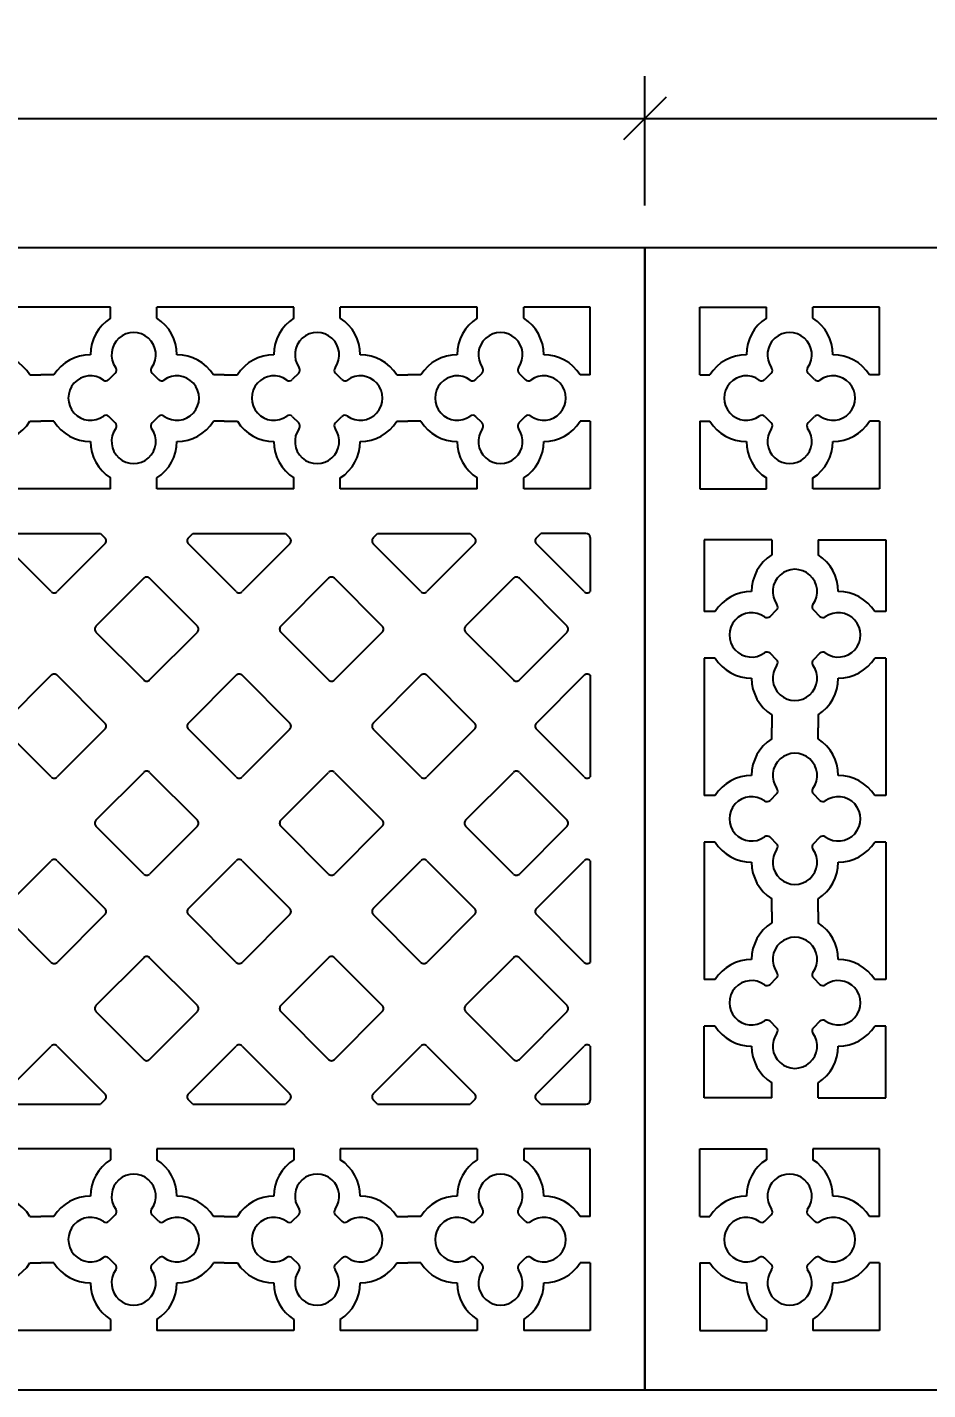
# Model space of a CAD drawing. Header units: millimetres. Extents: x 0 to 23312, y -3206 to 11448.
# Drawn here: x 11641 to 11854, y 5857.6 to 6179.8 of the extents above; entities that cross this region are included whole.
import ezdxf

# ---------------------------------------------------------------- set-up
doc = ezdxf.new("R2010")
doc.units = ezdxf.units.MM
doc.header["$LTSCALE"] = 10
doc.header["$PDMODE"] = 35
doc.layers.add('40 - Detail Outline', color=142, linetype='Continuous')
doc.layers.add('41 - Detail', color=7, linetype='Continuous')
doc.styles.add('1-5', font='romans.shx', dxfattribs={"width": 0.8, "height": 10})
doc.dimstyles.new('1-5', dxfattribs={"dimtxt": 10, "dimasz": 10, "dimexe": 10, "dimexo": 10, "dimgap": 10, "dimtad": 1, "dimdec": 0, "dimzin": 0, "dimdsep": 46, "dimtxsty": '1-5', "dimblk": 'OBLIQUE', "dimcen": 10, "dimdle": 10, "dimclrd": 251, "dimclre": 251, "dimclrt": 251, "dimadec": 0, "dimazin": 0, "dimtfac": 1, "dimtdec": 0, "dimtix": 1, "dimtmove": 1, "dimatfit": 3, "dimfxl": 1, "dimtolj": 1, "dimtzin": 0, "dimlwd": 25, "dimarcsym": 0})

# ---------------------------------------------------------------- blocks, each defined once
blk = doc.blocks.new('270x270_Harston')
at = {"layer": '40 - Detail Outline', "color": 7}
for p, q in [((0, 270), (0, 0)), ((270, 270), (0, 270)), ((0, 0), (270, 0))]:
    blk.add_line(p, q, dxfattribs=at)
at = {"layer": '40 - Detail Outline', "color": 251}
for p, q in [((13, 256), (28.75, 256)), ((13, 240), (13, 256)), ((28.75, 253.4), (28.75, 256)), ((55.5, 256), (39.75, 256)), ((39.75, 253.4), (39.75, 256)), ((55.5, 240), (55.5, 256)), ((13, 240), (15.35, 240)), ((29.89, 240.39), (28.36, 238.86)), ((40.14, 238.86), (38.61, 240.39)), ((55.5, 240), (53.15, 240)), ((13, 229), (15.35, 229)), ((13, 229), (13, 213)), ((28.36, 230.14), (29.89, 228.61)), ((38.61, 228.61), (40.14, 230.14)), ((55.5, 229), (53.15, 229)), ((55.5, 229), (55.5, 213)), ((13, 213), (28.75, 213)), ((28.75, 213), (28.75, 215.6)), ((39.75, 213), (39.75, 215.6)), ((55.5, 213), (39.75, 213)), ((14, 201), (14, 184)), ((30, 201), (14, 201)), ((30, 201), (30, 197.4)), ((41, 201), (41, 197.4)), ((41, 201), (57, 201)), ((57, 201), (57, 184)), ((16.6, 184), (14, 184)), ((29.61, 182.86), (31.14, 184.39)), ((39.86, 184.39), (41.39, 182.86)), ((57, 184), (54.4, 184)), ((31.14, 172.61), (29.61, 174.14)), ((41.39, 174.14), (39.86, 172.61)), ((16.6, 173), (14, 173)), ((14, 173), (14, 140.5)), ((57, 173), (54.4, 173)), ((57, 173), (57, 140.5)), ((30, 159.6), (30, 156.5)), ((41, 159.6), (41, 156.5)), ((30, 153.9), (30, 156.5)), ((41, 153.9), (41, 156.5)), ((16.6, 140.5), (14, 140.5)), ((31.14, 140.89), (29.61, 139.36)), ((41.39, 139.36), (39.86, 140.89)), ((57, 140.5), (54.4, 140.5)), ((16.6, 129.5), (14, 129.5)), ((14, 129.5), (14, 97)), ((29.61, 130.64), (31.14, 129.11)), ((39.86, 129.11), (41.39, 130.64)), ((57, 129.5), (54.4, 129.5)), ((57, 129.5), (57, 97)), ((30, 113), (30, 116.1)), ((41, 113), (41, 116.1)), ((30, 113), (30, 110.4)), ((41, 113), (41, 110.4)), ((16.6, 97), (14, 97)), ((29.61, 95.86), (31.14, 97.39)), ((39.86, 97.39), (41.39, 95.86)), ((57, 97), (54.4, 97)), ((31.14, 85.61), (29.61, 87.14)), ((41.39, 87.14), (39.86, 85.61)), ((14, 69), (14, 86)), ((16.6, 86), (14, 86)), ((57, 86), (54.4, 86)), ((57, 69), (57, 86)), ((30, 69), (30, 72.6)), ((41, 69), (41, 72.6)), ((30, 69), (14, 69)), ((41, 69), (57, 69)), ((13, 57), (28.75, 57)), ((13, 41), (13, 57)), ((28.75, 57), (28.75, 54.4)), ((55.5, 57), (39.75, 57)), ((39.75, 57), (39.75, 54.4)), ((55.5, 41), (55.5, 57)), ((13, 41), (15.35, 41)), ((28.36, 39.86), (29.89, 41.39)), ((38.61, 41.39), (40.14, 39.86)), ((55.5, 41), (53.15, 41)), ((13, 30), (13, 14)), ((13, 30), (15.35, 30)), ((29.89, 29.61), (28.36, 31.14)), ((40.14, 31.14), (38.61, 29.61)), ((55.5, 30), (53.15, 30)), ((55.5, 30), (55.5, 14)), ((28.75, 16.6), (28.75, 14)), ((39.75, 16.6), (39.75, 14)), ((13, 14), (28.75, 14)), ((55.5, 14), (39.75, 14))]:
    blk.add_line(p, q, dxfattribs=at)
for centre, radius, start, end in [((34.25, 244.75), 10.25, 122.4515, 180), ((34.25, 244.75), 10.25, 0, 57.5485), ((34.25, 244.75), 5.25, 324.2069, 215.7931), ((24, 234.5), 10.25, 90, 147.5485), ((29.18, 241.09), 1, 315, 35.7931), ((39.32, 241.09), 1, 144.2069, 225), ((44.5, 234.5), 10.25, 32.4515, 90), ((24, 234.5), 5.25, 54.2069, 305.7931), ((27.66, 239.57), 1, 234.2069, 315), ((40.84, 239.57), 1, 225, 305.7931), ((44.5, 234.5), 5.25, 234.2069, 125.7931), ((24, 234.5), 10.25, 212.4515, 270), ((27.66, 229.43), 1, 45, 125.7931), ((40.84, 229.43), 1, 54.2069, 135), ((44.5, 234.5), 10.25, 270, 327.5485), ((34.25, 224.25), 5.25, 144.2069, 35.7931), ((29.18, 227.91), 1, 324.2069, 45), ((39.32, 227.91), 1, 135, 215.7931), ((34.25, 224.25), 10.25, 180, 237.5485), ((34.25, 224.25), 10.25, 302.4515, 0), ((35.5, 188.75), 10.25, 122.4515, 180), ((35.5, 188.75), 10.25, 0, 57.5485), ((35.5, 188.75), 5.25, 324.2069, 215.7931), ((25.25, 178.5), 10.25, 90, 147.5485), ((45.75, 178.5), 10.25, 32.4515, 90), ((25.25, 178.5), 5.25, 54.2069, 305.7931), ((30.43, 185.09), 1, 315, 35.7931), ((40.57, 185.09), 1, 144.2069, 225), ((45.75, 178.5), 5.25, 234.2069, 125.7931), ((28.91, 183.57), 1, 234.2069, 315), ((42.09, 183.57), 1, 225, 305.7931), ((28.91, 173.43), 1, 45, 125.7931), ((42.09, 173.43), 1, 54.2069, 135), ((25.25, 178.5), 10.25, 212.4515, 270), ((35.5, 168.25), 5.25, 144.2069, 35.7931), ((30.43, 171.91), 1, 324.2069, 45), ((40.57, 171.91), 1, 135, 215.7931), ((45.75, 178.5), 10.25, 270, 327.5485), ((35.5, 168.25), 10.25, 180, 237.5485), ((35.5, 168.25), 10.25, 302.4515, 0), ((35.5, 145.25), 10.25, 122.4515, 180), ((35.5, 145.25), 10.25, 0, 57.5485), ((35.5, 145.25), 5.25, 324.2069, 215.7931), ((25.25, 135), 10.25, 90, 147.5485), ((45.75, 135), 10.25, 32.4515, 90), ((30.43, 141.59), 1, 315, 35.7931), ((40.57, 141.59), 1, 144.2069, 225), ((25.25, 135), 5.25, 54.2069, 305.7931), ((28.91, 140.07), 1, 234.2069, 315), ((42.09, 140.07), 1, 225, 305.7931), ((45.75, 135), 5.25, 234.2069, 125.7931), ((25.25, 135), 10.25, 212.4515, 270), ((28.91, 129.93), 1, 45, 125.7931), ((30.43, 128.41), 1, 324.2069, 45), ((40.57, 128.41), 1, 135, 215.7931), ((42.09, 129.93), 1, 54.2069, 135), ((45.75, 135), 10.25, 270, 327.5485), ((35.5, 124.75), 5.25, 144.2069, 35.7931), ((35.5, 124.75), 10.25, 180, 237.5485), ((35.5, 124.75), 10.25, 302.4515, 0), ((35.5, 101.75), 10.25, 122.4515, 180), ((35.5, 101.75), 10.25, 0, 57.5485), ((35.5, 101.75), 5.25, 324.2069, 215.7931), ((25.25, 91.5), 10.25, 90, 147.5485), ((45.75, 91.5), 10.25, 32.4515, 90), ((25.25, 91.5), 5.25, 54.2069, 305.7931), ((30.43, 98.09), 1, 315, 35.7931), ((40.57, 98.09), 1, 144.2069, 225), ((45.75, 91.5), 5.25, 234.2069, 125.7931), ((28.91, 96.57), 1, 234.2069, 315), ((42.09, 96.57), 1, 225, 305.7931), ((28.91, 86.43), 1, 45, 125.7931), ((42.09, 86.43), 1, 54.2069, 135), ((25.25, 91.5), 10.25, 212.4515, 270), ((35.5, 81.25), 5.25, 144.2069, 35.7931), ((30.43, 84.91), 1, 324.2069, 45), ((40.57, 84.91), 1, 135, 215.7931), ((45.75, 91.5), 10.25, 270, 327.5485), ((35.5, 81.25), 10.25, 180, 237.5485), ((35.5, 81.25), 10.25, 302.4515, 0), ((34.25, 45.75), 10.25, 122.4515, 180), ((34.25, 45.75), 10.25, 0, 57.5485), ((34.25, 45.75), 5.25, 324.2069, 215.7931), ((24, 35.5), 10.25, 90, 147.5485), ((44.5, 35.5), 10.25, 32.4515, 90), ((29.18, 42.09), 1, 315, 35.7931), ((39.32, 42.09), 1, 144.2069, 225), ((24, 35.5), 5.25, 54.2069, 305.7931), ((27.66, 40.57), 1, 234.2069, 315), ((40.84, 40.57), 1, 225, 305.7931), ((44.5, 35.5), 5.25, 234.2069, 125.7931), ((24, 35.5), 10.25, 212.4515, 270), ((27.66, 30.43), 1, 45, 125.7931), ((29.18, 28.91), 1, 324.2069, 45), ((39.32, 28.91), 1, 135, 215.7931), ((40.84, 30.43), 1, 54.2069, 135), ((44.5, 35.5), 10.25, 270, 327.5485), ((34.25, 25.25), 5.25, 144.2069, 35.7931), ((34.25, 25.25), 10.25, 180, 237.5485), ((34.25, 25.25), 10.25, 302.4515, 0)]:
    blk.add_arc(centre, radius, start, end, dxfattribs=at)
blk = doc.blocks.new('418x270_Harston')
at = {"layer": '40 - Detail Outline', "color": 7}
for p, q in [((418, 270), (0, 270)), ((418, 0), (418, 270)), ((0, 0), (418, 0))]:
    blk.add_line(p, q, dxfattribs=at)
at = {"layer": '40 - Detail Outline', "color": 251}
for p, q in [((291.25, 256), (258.75, 256)), ((291.25, 253.4), (291.25, 256)), ((302.25, 253.4), (302.25, 256)), ((334.75, 256), (302.25, 256)), ((334.75, 253.4), (334.75, 256)), ((378.25, 256), (345.75, 256)), ((345.75, 253.4), (345.75, 256)), ((378.25, 253.4), (378.25, 256)), ((389.25, 253.4), (389.25, 256)), ((405, 256), (389.25, 256)), ((405, 240), (405, 256)), ((272.15, 240), (274.75, 240)), ((277.85, 240), (274.75, 240)), ((290.86, 238.86), (292.39, 240.39)), ((301.11, 240.39), (302.64, 238.86)), ((318.25, 240), (315.65, 240)), ((318.25, 240), (321.35, 240)), ((335.89, 240.39), (334.36, 238.86)), ((346.14, 238.86), (344.61, 240.39)), ((359.15, 240), (361.75, 240)), ((364.85, 240), (361.75, 240)), ((377.86, 238.86), (379.39, 240.39)), ((388.11, 240.39), (389.64, 238.86)), ((405, 240), (402.65, 240)), ((272.15, 229), (274.75, 229)), ((277.85, 229), (274.75, 229)), ((292.39, 228.61), (290.86, 230.14)), ((302.64, 230.14), (301.11, 228.61)), ((318.25, 229), (315.65, 229)), ((318.25, 229), (321.35, 229)), ((334.36, 230.14), (335.89, 228.61)), ((344.61, 228.61), (346.14, 230.14)), ((359.15, 229), (361.75, 229)), ((364.85, 229), (361.75, 229)), ((379.39, 228.61), (377.86, 230.14)), ((389.64, 230.14), (388.11, 228.61)), ((405, 229), (402.65, 229)), ((405, 229), (405, 213)), ((291.25, 213), (258.75, 213)), ((291.25, 213), (291.25, 215.6)), ((302.25, 213), (302.25, 215.6)), ((334.75, 213), (302.25, 213)), ((334.75, 213), (334.75, 215.6)), ((345.75, 213), (345.75, 215.6)), ((378.25, 213), (345.75, 213)), ((378.25, 213), (378.25, 215.6)), ((389.25, 213), (389.25, 215.6)), ((405, 213), (389.25, 213)), ((266.92, 202.5), (288.9, 202.5)), ((310.76, 202.5), (332.74, 202.5)), ((354.6, 202.5), (376.58, 202.5)), ((404, 202.5), (393.3, 202.5)), ((405, 201.5), (405, 188.74)), ((405, 168.94), (405, 144.9)), ((405, 125.1), (405, 101.06)), ((405, 81.26), (405, 68.5)), ((266.92, 67.5), (288.9, 67.5)), ((310.76, 67.5), (332.74, 67.5)), ((354.6, 67.5), (376.58, 67.5)), ((393.3, 67.5), (404, 67.5)), ((291.25, 57), (258.75, 57)), ((291.25, 57), (291.25, 54.4)), ((302.25, 57), (302.25, 54.4)), ((334.75, 57), (302.25, 57)), ((334.75, 57), (334.75, 54.4)), ((378.25, 57), (345.75, 57)), ((345.75, 57), (345.75, 54.4)), ((378.25, 57), (378.25, 54.4)), ((405, 57), (389.25, 57)), ((389.25, 57), (389.25, 54.4)), ((405, 41), (405, 57)), ((272.15, 41), (274.75, 41)), ((277.85, 41), (274.75, 41)), ((292.39, 41.39), (290.86, 39.86)), ((302.64, 39.86), (301.11, 41.39)), ((318.25, 41), (315.65, 41)), ((318.25, 41), (321.35, 41)), ((334.36, 39.86), (335.89, 41.39)), ((344.61, 41.39), (346.14, 39.86)), ((359.15, 41), (361.75, 41)), ((364.85, 41), (361.75, 41)), ((379.39, 41.39), (377.86, 39.86)), ((389.64, 39.86), (388.11, 41.39)), ((405, 41), (402.65, 41)), ((272.15, 30), (274.75, 30)), ((277.85, 30), (274.75, 30)), ((290.86, 31.14), (292.39, 29.61)), ((301.11, 29.61), (302.64, 31.14)), ((318.25, 30), (315.65, 30)), ((318.25, 30), (321.35, 30)), ((335.89, 29.61), (334.36, 31.14)), ((346.14, 31.14), (344.61, 29.61)), ((359.15, 30), (361.75, 30)), ((364.85, 30), (361.75, 30)), ((377.86, 31.14), (379.39, 29.61)), ((388.11, 29.61), (389.64, 31.14)), ((405, 30), (402.65, 30)), ((405, 30), (405, 14)), ((291.25, 16.6), (291.25, 14)), ((302.25, 16.6), (302.25, 14)), ((334.75, 16.6), (334.75, 14)), ((345.75, 16.6), (345.75, 14)), ((378.25, 16.6), (378.25, 14)), ((389.25, 16.6), (389.25, 14)), ((291.25, 14), (258.75, 14)), ((334.75, 14), (302.25, 14)), ((378.25, 14), (345.75, 14)), ((405, 14), (389.25, 14))]:
    blk.add_line(p, q, dxfattribs=at)
for points in [[(288.9, 202.5), (289.93, 201.47, -0.414214), (289.93, 200.05), (278.62, 188.74, -0.414214), (277.2, 188.74), (265.89, 200.05, -0.414214), (265.89, 201.47), (266.92, 202.5)], [(332.74, 202.5), (333.77, 201.47, -0.414214), (333.77, 200.05), (322.46, 188.74, -0.414214), (321.04, 188.74), (309.73, 200.05, -0.414214), (309.73, 201.47), (310.76, 202.5)], [(376.58, 202.5), (377.61, 201.47, -0.414214), (377.61, 200.05), (366.3, 188.74, -0.414214), (364.88, 188.74), (353.57, 200.05, -0.414214), (353.57, 201.47), (354.6, 202.5)], [(405, 188.74, -0.414214), (403.59, 188.74), (392.27, 200.05, -0.414214), (392.27, 201.47), (393.3, 202.5)], [(405, 144.9, -0.414214), (403.59, 144.9), (392.27, 156.21, -0.414214), (392.27, 157.63), (403.59, 168.94, -0.414214), (405, 168.94)], [(405, 101.06, -0.414214), (403.59, 101.06), (392.27, 112.37, -0.414214), (392.27, 113.79), (403.59, 125.1, -0.414214), (405, 125.1)], [(266.92, 67.5), (265.89, 68.53, -0.414214), (265.89, 69.95), (277.2, 81.26, -0.414214), (278.62, 81.26), (289.93, 69.95, -0.414214), (289.93, 68.53), (288.9, 67.5)], [(310.76, 67.5), (309.73, 68.53, -0.414214), (309.73, 69.95), (321.04, 81.26, -0.414214), (322.46, 81.26), (333.77, 69.95, -0.414214), (333.77, 68.53), (332.74, 67.5)], [(354.6, 67.5), (353.57, 68.53, -0.414214), (353.57, 69.95), (364.88, 81.26, -0.414214), (366.3, 81.26), (377.61, 69.95, -0.414214), (377.61, 68.53), (376.58, 67.5)], [(393.3, 67.5), (392.27, 68.53, -0.414214), (392.27, 69.95), (403.59, 81.26, -0.414214), (405, 81.26)]]:
    blk.add_lwpolyline(points, format="xyb", dxfattribs=at)
for points in [[(299.12, 191.89), (287.81, 180.58, 0.414214), (287.81, 179.17), (299.12, 167.85, 0.414214), (300.54, 167.85), (311.85, 179.17, 0.414214), (311.85, 180.58), (300.54, 191.89, 0.414214)], [(342.96, 191.89), (331.65, 180.58, 0.414214), (331.65, 179.17), (342.96, 167.85, 0.414214), (344.38, 167.85), (355.69, 179.17, 0.414214), (355.69, 180.58), (344.38, 191.89, 0.414214)], [(386.8, 191.89), (375.49, 180.58, 0.414214), (375.49, 179.17), (386.8, 167.85, 0.414214), (388.22, 167.85), (399.53, 179.17, 0.414214), (399.53, 180.58), (388.22, 191.89, 0.414214)], [(277.2, 144.9), (265.89, 156.21, -0.414214), (265.89, 157.63), (277.2, 168.94, -0.414214), (278.62, 168.94), (289.93, 157.63, -0.414214), (289.93, 156.21), (278.62, 144.9, -0.414214)], [(321.04, 144.9), (309.73, 156.21, -0.414214), (309.73, 157.63), (321.04, 168.94, -0.414214), (322.46, 168.94), (333.77, 157.63, -0.414214), (333.77, 156.21), (322.46, 144.9, -0.414214)], [(364.88, 144.9), (353.57, 156.21, -0.414214), (353.57, 157.63), (364.88, 168.94, -0.414214), (366.3, 168.94), (377.61, 157.63, -0.414214), (377.61, 156.21), (366.3, 144.9, -0.414214)], [(299.12, 121.95), (287.81, 133.26, -0.414214), (287.81, 134.68), (299.12, 145.99, -0.414214), (300.54, 145.99), (311.85, 134.68, -0.414214), (311.85, 133.26), (300.54, 121.95, -0.414214)], [(342.96, 121.95), (331.65, 133.26, -0.414214), (331.65, 134.68), (342.96, 145.99, -0.414214), (344.38, 145.99), (355.69, 134.68, -0.414214), (355.69, 133.26), (344.38, 121.95, -0.414214)], [(386.8, 121.95), (375.49, 133.26, -0.414214), (375.49, 134.68), (386.8, 145.99, -0.414214), (388.22, 145.99), (399.53, 134.68, -0.414214), (399.53, 133.26), (388.22, 121.95, -0.414214)], [(277.2, 101.06), (265.89, 112.37, -0.414214), (265.89, 113.79), (277.2, 125.1, -0.414214), (278.62, 125.1), (289.93, 113.79, -0.414214), (289.93, 112.37), (278.62, 101.06, -0.414214)], [(321.04, 101.06), (309.73, 112.37, -0.414214), (309.73, 113.79), (321.04, 125.1, -0.414214), (322.46, 125.1), (333.77, 113.79, -0.414214), (333.77, 112.37), (322.46, 101.06, -0.414214)], [(364.88, 101.06), (353.57, 112.37, -0.414214), (353.57, 113.79), (364.88, 125.1, -0.414214), (366.3, 125.1), (377.61, 113.79, -0.414214), (377.61, 112.37), (366.3, 101.06, -0.414214)], [(300.54, 78.11), (311.85, 89.42, 0.414214), (311.85, 90.83), (300.54, 102.15, 0.414214), (299.12, 102.15), (287.81, 90.83, 0.414214), (287.81, 89.42), (299.12, 78.11, 0.414214)], [(344.38, 78.11), (355.69, 89.42, 0.414214), (355.69, 90.83), (344.38, 102.15, 0.414214), (342.96, 102.15), (331.65, 90.83, 0.414214), (331.65, 89.42), (342.96, 78.11, 0.414214)], [(388.22, 78.11), (399.53, 89.42, 0.414214), (399.53, 90.83), (388.22, 102.15, 0.414214), (386.8, 102.15), (375.49, 90.83, 0.414214), (375.49, 89.42), (386.8, 78.11, 0.414214)]]:
    blk.add_lwpolyline(points, format="xyb", close=True, dxfattribs=at)
for centre, radius, start, end in [((296.75, 244.75), 10.25, 122.4515, 180), ((296.75, 244.75), 10.25, 0, 57.5485), ((340.25, 244.75), 10.25, 122.4515, 180), ((340.25, 244.75), 10.25, 0, 57.5485), ((383.75, 244.75), 10.25, 122.4515, 180), ((383.75, 244.75), 10.25, 0, 57.5485), ((296.75, 244.75), 5.25, 324.2069, 215.7931), ((340.25, 244.75), 5.25, 324.2069, 215.7931), ((383.75, 244.75), 5.25, 324.2069, 215.7931), ((263.5, 234.5), 10.25, 32.4515, 90), ((286.5, 234.5), 10.25, 90, 147.5485), ((291.68, 241.09), 1, 315, 35.7931), ((301.82, 241.09), 1, 144.2069, 225), ((307, 234.5), 10.25, 32.4515, 90), ((330, 234.5), 10.25, 90, 147.5485), ((335.18, 241.09), 1, 315, 35.7931), ((345.32, 241.09), 1, 144.2069, 225), ((350.5, 234.5), 10.25, 32.4515, 90), ((373.5, 234.5), 10.25, 90, 147.5485), ((378.68, 241.09), 1, 315, 35.7931), ((388.82, 241.09), 1, 144.2069, 225), ((394, 234.5), 10.25, 32.4515, 90), ((286.5, 234.5), 5.25, 54.2069, 305.7931), ((290.16, 239.57), 1, 234.2069, 315), ((303.34, 239.57), 1, 225, 305.7931), ((307, 234.5), 5.25, 234.2069, 125.7931), ((330, 234.5), 5.25, 54.2069, 305.7931), ((333.66, 239.57), 1, 234.2069, 315), ((346.84, 239.57), 1, 225, 305.7931), ((350.5, 234.5), 5.25, 234.2069, 125.7931), ((373.5, 234.5), 5.25, 54.2069, 305.7931), ((377.16, 239.57), 1, 234.2069, 315), ((390.34, 239.57), 1, 225, 305.7931), ((394, 234.5), 5.25, 234.2069, 125.7931), ((263.5, 234.5), 10.25, 270, 327.5485), ((286.5, 234.5), 10.25, 212.4515, 270), ((290.16, 229.43), 1, 45, 125.7931), ((303.34, 229.43), 1, 54.2069, 135), ((307, 234.5), 10.25, 270, 327.5485), ((330, 234.5), 10.25, 212.4515, 270), ((333.66, 229.43), 1, 45, 125.7931), ((346.84, 229.43), 1, 54.2069, 135), ((350.5, 234.5), 10.25, 270, 327.5485), ((373.5, 234.5), 10.25, 212.4515, 270), ((377.16, 229.43), 1, 45, 125.7931), ((390.34, 229.43), 1, 54.2069, 135), ((394, 234.5), 10.25, 270, 327.5485), ((296.75, 224.25), 5.25, 144.2069, 35.7931), ((291.68, 227.91), 1, 324.2069, 45), ((301.82, 227.91), 1, 135, 215.7931), ((340.25, 224.25), 5.25, 144.2069, 35.7931), ((335.18, 227.91), 1, 324.2069, 45), ((345.32, 227.91), 1, 135, 215.7931), ((383.75, 224.25), 5.25, 144.2069, 35.7931), ((378.68, 227.91), 1, 324.2069, 45), ((388.82, 227.91), 1, 135, 215.7931), ((296.75, 224.25), 10.25, 180, 237.5485), ((296.75, 224.25), 10.25, 302.4515, 0), ((340.25, 224.25), 10.25, 180, 237.5485), ((340.25, 224.25), 10.25, 302.4515, 0), ((383.75, 224.25), 10.25, 180, 237.5485), ((383.75, 224.25), 10.25, 302.4515, 0), ((404, 201.5), 1, 0, 90), ((404, 68.5), 1, 270, 0), ((296.75, 45.75), 10.25, 122.4515, 180), ((296.75, 45.75), 10.25, 0, 57.5485), ((340.25, 45.75), 10.25, 122.4515, 180), ((340.25, 45.75), 10.25, 0, 57.5485), ((383.75, 45.75), 10.25, 122.4515, 180), ((383.75, 45.75), 10.25, 0, 57.5485), ((296.75, 45.75), 5.25, 324.2069, 215.7931), ((340.25, 45.75), 5.25, 324.2069, 215.7931), ((383.75, 45.75), 5.25, 324.2069, 215.7931), ((263.5, 35.5), 10.25, 32.4515, 90), ((286.5, 35.5), 10.25, 90, 147.5485), ((307, 35.5), 10.25, 32.4515, 90), ((330, 35.5), 10.25, 90, 147.5485), ((350.5, 35.5), 10.25, 32.4515, 90), ((373.5, 35.5), 10.25, 90, 147.5485), ((394, 35.5), 10.25, 32.4515, 90), ((291.68, 42.09), 1, 315, 35.7931), ((301.82, 42.09), 1, 144.2069, 225), ((335.18, 42.09), 1, 315, 35.7931), ((345.32, 42.09), 1, 144.2069, 225), ((378.68, 42.09), 1, 315, 35.7931), ((388.82, 42.09), 1, 144.2069, 225), ((286.5, 35.5), 5.25, 54.2069, 305.7931), ((290.16, 40.57), 1, 234.2069, 315), ((303.34, 40.57), 1, 225, 305.7931), ((307, 35.5), 5.25, 234.2069, 125.7931), ((330, 35.5), 5.25, 54.2069, 305.7931), ((333.66, 40.57), 1, 234.2069, 315), ((346.84, 40.57), 1, 225, 305.7931), ((350.5, 35.5), 5.25, 234.2069, 125.7931), ((373.5, 35.5), 5.25, 54.2069, 305.7931), ((377.16, 40.57), 1, 234.2069, 315), ((390.34, 40.57), 1, 225, 305.7931), ((394, 35.5), 5.25, 234.2069, 125.7931), ((263.5, 35.5), 10.25, 270, 327.5485), ((286.5, 35.5), 10.25, 212.4515, 270), ((290.16, 30.43), 1, 45, 125.7931), ((291.68, 28.91), 1, 324.2069, 45), ((301.82, 28.91), 1, 135, 215.7931), ((303.34, 30.43), 1, 54.2069, 135), ((307, 35.5), 10.25, 270, 327.5485), ((330, 35.5), 10.25, 212.4515, 270), ((333.66, 30.43), 1, 45, 125.7931), ((335.18, 28.91), 1, 324.2069, 45), ((345.32, 28.91), 1, 135, 215.7931), ((346.84, 30.43), 1, 54.2069, 135), ((350.5, 35.5), 10.25, 270, 327.5485), ((373.5, 35.5), 10.25, 212.4515, 270), ((377.16, 30.43), 1, 45, 125.7931), ((378.68, 28.91), 1, 324.2069, 45), ((388.82, 28.91), 1, 135, 215.7931), ((390.34, 30.43), 1, 54.2069, 135), ((394, 35.5), 10.25, 270, 327.5485), ((296.75, 25.25), 5.25, 144.2069, 35.7931), ((340.25, 25.25), 5.25, 144.2069, 35.7931), ((383.75, 25.25), 5.25, 144.2069, 35.7931), ((296.75, 25.25), 10.25, 180, 237.5485), ((296.75, 25.25), 10.25, 302.4515, 0), ((340.25, 25.25), 10.25, 180, 237.5485), ((340.25, 25.25), 10.25, 302.4515, 0), ((383.75, 25.25), 10.25, 180, 237.5485), ((383.75, 25.25), 10.25, 302.4515, 0)]:
    blk.add_arc(centre, radius, start, end, dxfattribs=at)
blk = doc.blocks.new('_Oblique')
at = {"color": 0, "linetype": 'ByBlock', "lineweight": -2}
blk.add_line((-0.5, -0.5), (0.5, 0.5), dxfattribs=at)
blk = doc.blocks.new('*D302')
at = {"color": 251, "lineweight": -2, "ltscale": 10, "transparency": 16777216}
for p, q in [((11370.1, 6137.65), (11370.1, 6168.27)), ((11787.1, 6137.65), (11787.1, 6168.27))]:
    blk.add_line(p, q, dxfattribs=at)
at = {"color": 251, "lineweight": 25, "ltscale": 10, "transparency": 16777216}
blk.add_line((11360.1, 6158.27), (11797.1, 6158.27), dxfattribs=at)
at = {"layer": 'Defpoints', "color": 0, "ltscale": 10, "transparency": 16777216}
for p in [(11787.1, 6158.27), (11370.1, 6127.65), (11787.1, 6127.65)]:
    blk.add_point(p, dxfattribs=at)
at = {"color": 251, "lineweight": 25, "ltscale": 10, "transparency": 16777216, "xscale": 10, "yscale": 10, "zscale": 10, "rotation": 180}
blk.add_blockref('_Oblique', (11370.1, 6158.27), dxfattribs=at)
at = {"color": 251, "lineweight": 25, "ltscale": 10, "transparency": 16777216, "xscale": 10, "yscale": 10, "zscale": 10}
blk.add_blockref('_Oblique', (11787.1, 6158.27), dxfattribs=at)
at = {"color": 251, "ltscale": 10, "transparency": 16777216, "insert": (11578.6, 6173.27), "char_height": 10, "attachment_point": 5, "style": '1-5'}
blk.add_mtext('\\A1;417', dxfattribs=at)
blk = doc.blocks.new('*D303')
at = {"color": 251, "lineweight": -2, "ltscale": 10, "transparency": 16777216}
for p, q in [((11787.1, 6137.65), (11787.1, 6168.27)), ((12057.1, 6137.65), (12057.1, 6168.27))]:
    blk.add_line(p, q, dxfattribs=at)
at = {"color": 251, "lineweight": 25, "ltscale": 10, "transparency": 16777216}
blk.add_line((11777.1, 6158.27), (12067.1, 6158.27), dxfattribs=at)
at = {"layer": 'Defpoints', "color": 0, "ltscale": 10, "transparency": 16777216}
for p in [(12057.1, 6158.27), (11787.1, 6127.65), (12057.1, 6127.65)]:
    blk.add_point(p, dxfattribs=at)
at = {"color": 251, "lineweight": 25, "ltscale": 10, "transparency": 16777216, "xscale": 10, "yscale": 10, "zscale": 10, "rotation": 180}
blk.add_blockref('_Oblique', (11787.1, 6158.27), dxfattribs=at)
at = {"color": 251, "lineweight": 25, "ltscale": 10, "transparency": 16777216, "xscale": 10, "yscale": 10, "zscale": 10}
blk.add_blockref('_Oblique', (12057.1, 6158.27), dxfattribs=at)
at = {"color": 251, "ltscale": 10, "transparency": 16777216, "insert": (11922.1, 6173.27), "char_height": 10, "attachment_point": 5, "style": '1-5'}
blk.add_mtext('\\A1;270', dxfattribs=at)

msp = doc.modelspace()

# ---------------------------------------------------------------- block references
at = {"layer": '41 - Detail', "color": 251, "xscale": 0.9976}
msp.add_blockref('418x270_Harston', (11370.103, 5857.647), dxfattribs=at)
at = {"layer": '41 - Detail', "color": 251}
msp.add_blockref('270x270_Harston', (11787.1, 5857.647), dxfattribs=at)

# ---------------------------------------------------------------- dimensions: what is measured, and where the dimension line sits
at = {"color": 3, "ltscale": 10}
for base, p1, p2, picture, middle in [((11787.1, 6158.266), (11370.103, 6127.647), (11787.1, 6127.647), '*D302', (11578.602, 6173.266)), ((12057.1, 6158.266), (11787.1, 6127.647), (12057.1, 6127.647), '*D303', (11922.1, 6173.266))]:
    dim = msp.add_linear_dim(base=base, p1=p1, p2=p2, dimstyle='1-5', dxfattribs=at)
    dim.commit()
    dim.dimension.update_dxf_attribs({"geometry": picture, "text_midpoint": middle})

doc.saveas('drawing.dxf')
